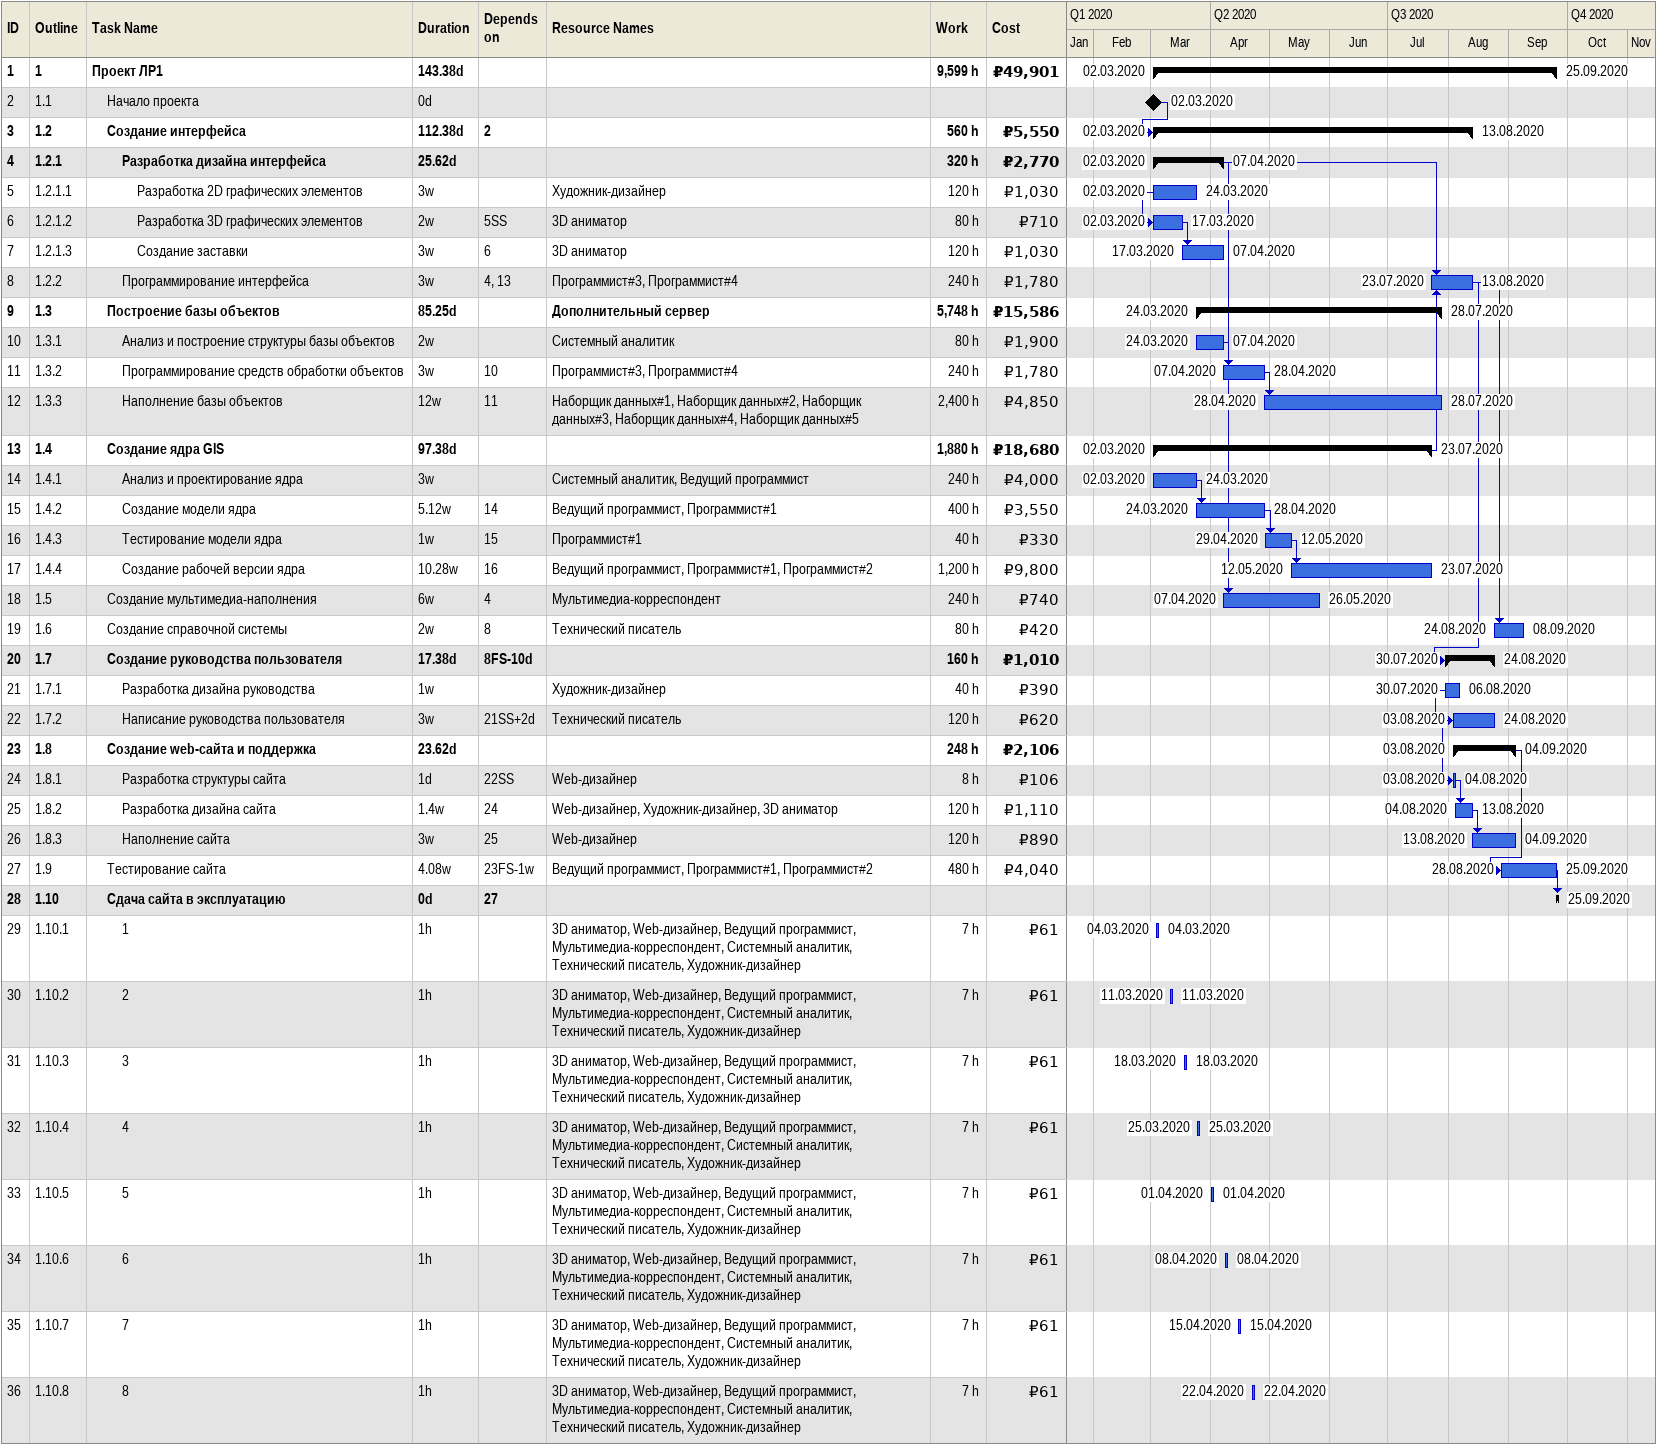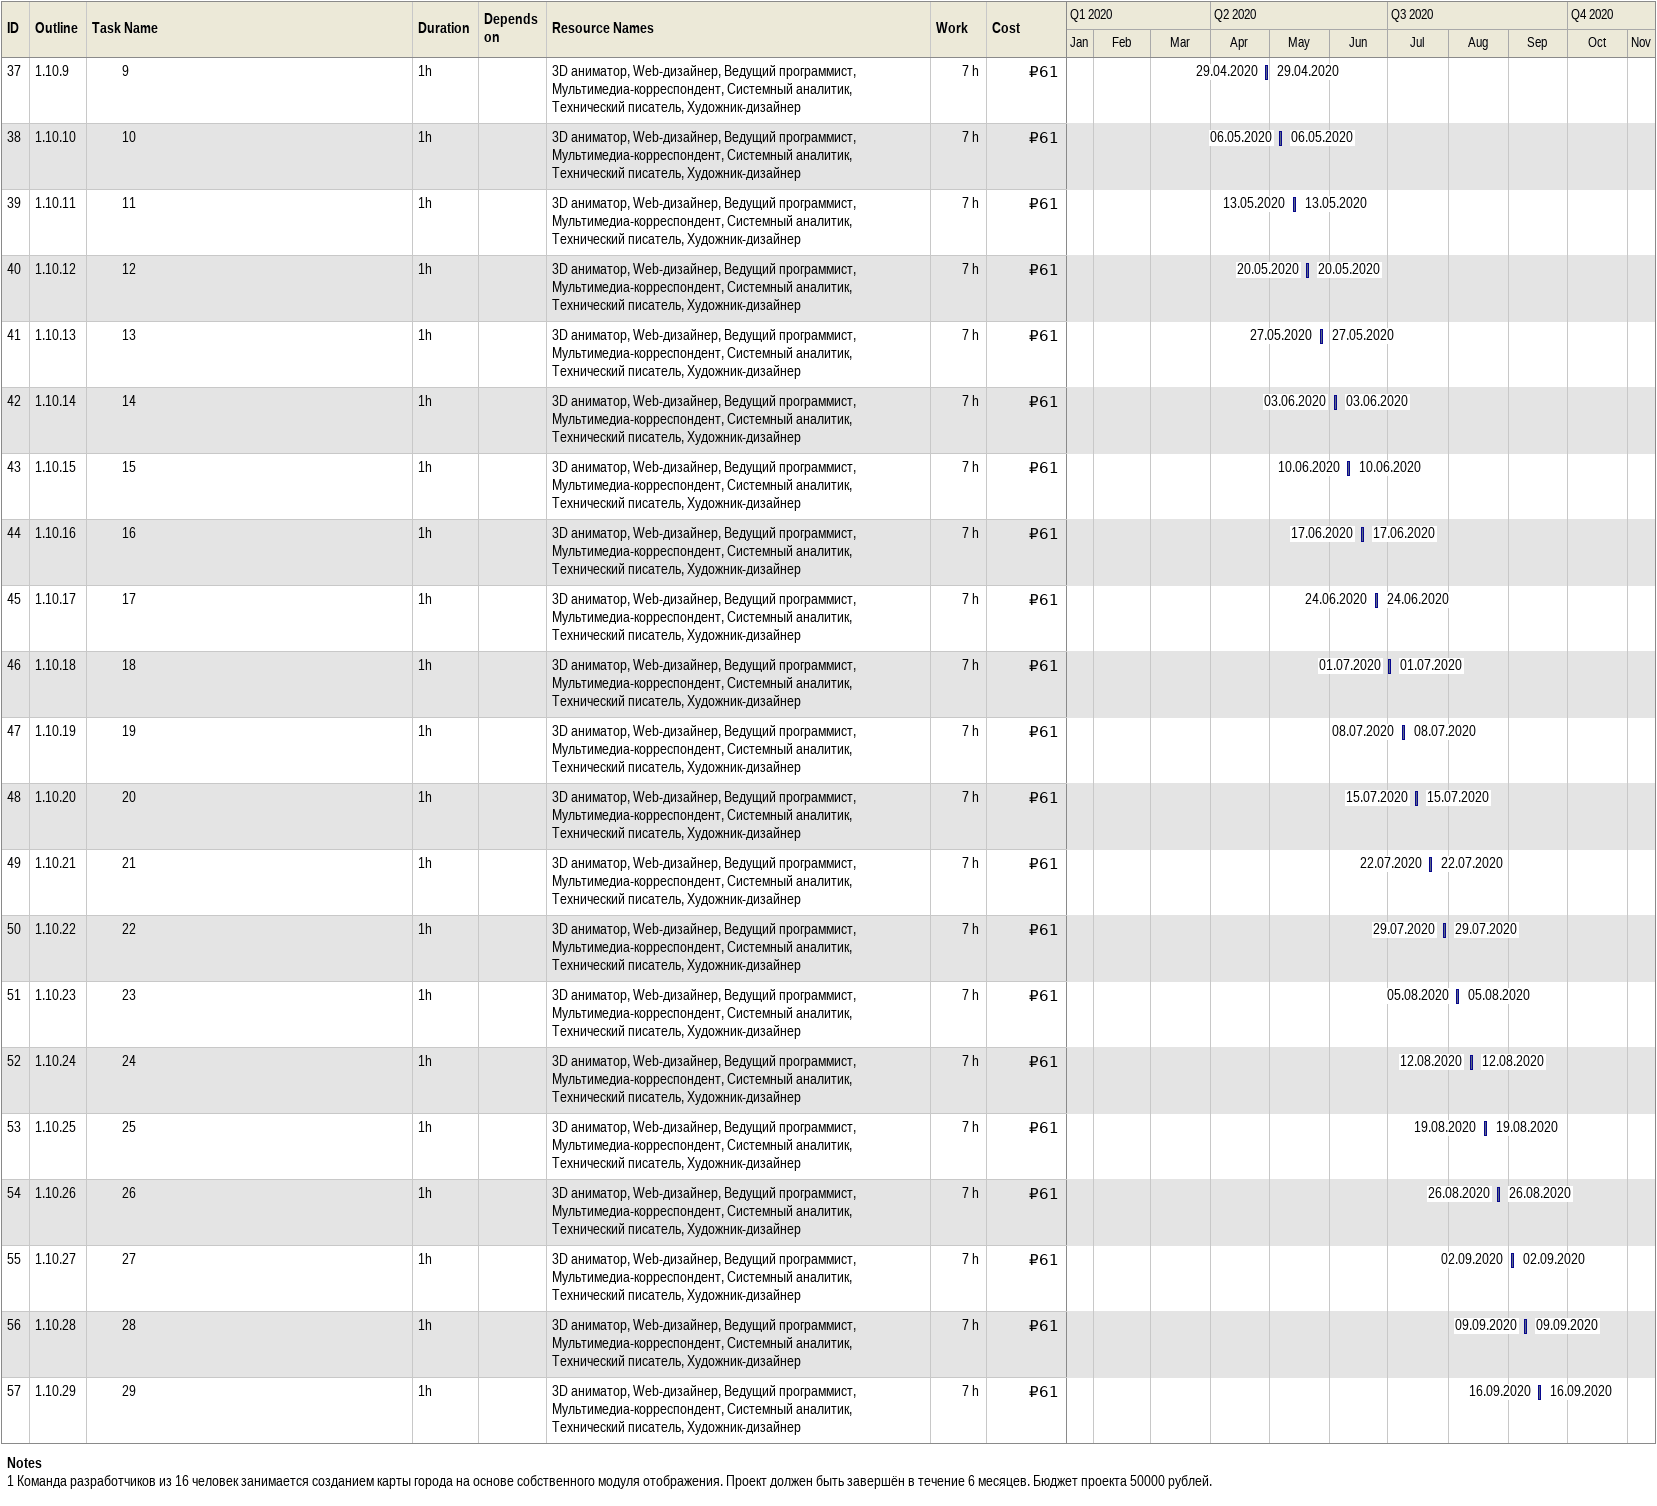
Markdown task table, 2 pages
| ID | WBS | Task | Duration | Start | Finish | Predecessors | Resources | Work (h) | Cost (₽) |
|---|---|---|---|---|---|---|---|---|---|
| 1 | 1 | **Проект ЛР1** | 143.38d | 2020-03-02 | 2020-09-25 |  |  | 9599 | 49901 |
| 2 | 1.1 | Начало проекта | 0d | 2020-03-02 | 2020-03-02 |  |  |  |  |
| 3 | 1.2 | **Создание интерфейса** | 112.38d | 2020-03-02 | 2020-08-13 | 2 |  | 560 | 5550 |
| 4 | 1.2.1 | **Разработка дизайна интерфейса** | 25.62d | 2020-03-02 | 2020-04-07 |  |  | 320 | 2770 |
| 5 | 1.2.1.1 | Разработка 2D графических элементов | 3w | 2020-03-02 | 2020-03-24 |  | Художник-дизайнер | 120 | 1030 |
| 6 | 1.2.1.2 | Разработка 3D графических элементов | 2w | 2020-03-02 | 2020-03-17 | 5SS | 3D аниматор | 80 | 710 |
| 7 | 1.2.1.3 | Создание заставки | 3w | 2020-03-17 | 2020-04-07 | 6 | 3D аниматор | 120 | 1030 |
| 8 | 1.2.2 | Программирование интерфейса | 3w | 2020-07-23 | 2020-08-13 | 4, 13 | Программист#3, Программист#4 | 240 | 1780 |
| 9 | 1.3 | **Построение базы объектов** | 85.25d | 2020-03-24 | 2020-07-28 |  | Дополнительный сервер | 5748 | 15586 |
| 10 | 1.3.1 | Анализ и построение структуры базы объектов | 2w | 2020-03-24 | 2020-04-07 |  | Системный аналитик | 80 | 1900 |
| 11 | 1.3.2 | Программирование средств обработки объектов | 3w | 2020-04-07 | 2020-04-28 | 10 | Программист#3, Программист#4 | 240 | 1780 |
| 12 | 1.3.3 | Наполнение базы объектов | 12w | 2020-04-28 | 2020-07-28 | 11 | Наборщик данных#1, Наборщик данных#2, Наборщик данных#3, Наборщик данных#4, Наборщик данных#5 | 2400 | 4850 |
| 13 | 1.4 | **Создание ядра GIS** | 97.38d | 2020-03-02 | 2020-07-23 |  |  | 1880 | 18680 |
| 14 | 1.4.1 | Анализ и проектирование ядра | 3w | 2020-03-02 | 2020-03-24 |  | Системный аналитик, Ведущий программист | 240 | 4000 |
| 15 | 1.4.2 | Создание модели ядра | 5.12w | 2020-03-24 | 2020-04-28 | 14 | Ведущий программист, Программист#1 | 400 | 3550 |
| 16 | 1.4.3 | Тестирование модели ядра | 1w | 2020-04-29 | 2020-05-12 | 15 | Программист#1 | 40 | 330 |
| 17 | 1.4.4 | Создание рабочей версии ядра | 10.28w | 2020-05-12 | 2020-07-23 | 16 | Ведущий программист, Программист#1, Программист#2 | 1200 | 9800 |
| 18 | 1.5 | Создание мультимедиа-наполнения | 6w | 2020-04-07 | 2020-05-26 | 4 | Мультимедиа-корреспондент | 240 | 740 |
| 19 | 1.6 | Создание справочной системы | 2w | 2020-08-24 | 2020-09-08 | 8 | Технический писатель | 80 | 420 |
| 20 | 1.7 | **Создание руководства пользователя** | 17.38d | 2020-07-30 | 2020-08-24 | 8FS-10d |  | 160 | 1010 |
| 21 | 1.7.1 | Разработка дизайна руководства | 1w | 2020-07-30 | 2020-08-06 |  | Художник-дизайнер | 40 | 390 |
| 22 | 1.7.2 | Написание руководства пользователя | 3w | 2020-08-03 | 2020-08-24 | 21SS+2d | Технический писатель | 120 | 620 |
| 23 | 1.8 | **Создание web-сайта и поддержка** | 23.62d | 2020-08-03 | 2020-09-04 |  |  | 248 | 2106 |
| 24 | 1.8.1 | Разработка структуры сайта | 1d | 2020-08-03 | 2020-08-04 | 22SS | Web-дизайнер | 8 | 106 |
| 25 | 1.8.2 | Разработка дизайна сайта | 1.4w | 2020-08-04 | 2020-08-13 | 24 | Web-дизайнер, Художник-дизайнер, 3D аниматор | 120 | 1110 |
| 26 | 1.8.3 | Наполнение сайта | 3w | 2020-08-13 | 2020-09-04 | 25 | Web-дизайнер | 120 | 890 |
| 27 | 1.9 | Тестирование сайта | 4.08w | 2020-08-28 | 2020-09-25 | 23FS-1w | Ведущий программист, Программист#1, Программист#2 | 480 | 4040 |
| 28 | 1.10 | **Сдача сайта в эксплуатацию** | 0d | 2020-09-25 | 2020-09-25 | 27 |  |  |  |
| 29 | 1.10.1 | 1 | 1h | 2020-03-04 | 2020-03-04 |  | 3D аниматор, Web-дизайнер, Ведущий программист, Мультимедиа-корреспондент, Системный аналитик, Технический писатель, Художник-дизайнер | 7 | 61 |
| 30 | 1.10.2 | 2 | 1h | 2020-03-11 | 2020-03-11 |  | 3D аниматор, Web-дизайнер, Ведущий программист, Мультимедиа-корреспондент, Системный аналитик, Технический писатель, Художник-дизайнер | 7 | 61 |
| 31 | 1.10.3 | 3 | 1h | 2020-03-18 | 2020-03-18 |  | 3D аниматор, Web-дизайнер, Ведущий программист, Мультимедиа-корреспондент, Системный аналитик, Технический писатель, Художник-дизайнер | 7 | 61 |
| 32 | 1.10.4 | 4 | 1h | 2020-03-25 | 2020-03-25 |  | 3D аниматор, Web-дизайнер, Ведущий программист, Мультимедиа-корреспондент, Системный аналитик, Технический писатель, Художник-дизайнер | 7 | 61 |
| 33 | 1.10.5 | 5 | 1h | 2020-04-01 | 2020-04-01 |  | 3D аниматор, Web-дизайнер, Ведущий программист, Мультимедиа-корреспондент, Системный аналитик, Технический писатель, Художник-дизайнер | 7 | 61 |
| 34 | 1.10.6 | 6 | 1h | 2020-04-08 | 2020-04-08 |  | 3D аниматор, Web-дизайнер, Ведущий программист, Мультимедиа-корреспондент, Системный аналитик, Технический писатель, Художник-дизайнер | 7 | 61 |
| 35 | 1.10.7 | 7 | 1h | 2020-04-15 | 2020-04-15 |  | 3D аниматор, Web-дизайнер, Ведущий программист, Мультимедиа-корреспондент, Системный аналитик, Технический писатель, Художник-дизайнер | 7 | 61 |
| 36 | 1.10.8 | 8 | 1h | 2020-04-22 | 2020-04-22 |  | 3D аниматор, Web-дизайнер, Ведущий программист, Мультимедиа-корреспондент, Системный аналитик, Технический писатель, Художник-дизайнер | 7 | 61 |
| 37 | 1.10.9 | 9 | 1h | 2020-04-29 | 2020-04-29 |  | 3D аниматор, Web-дизайнер, Ведущий программист, Мультимедиа-корреспондент, Системный аналитик, Технический писатель, Художник-дизайнер | 7 | 61 |
| 38 | 1.10.10 | 10 | 1h | 2020-05-06 | 2020-05-06 |  | 3D аниматор, Web-дизайнер, Ведущий программист, Мультимедиа-корреспондент, Системный аналитик, Технический писатель, Художник-дизайнер | 7 | 61 |
| 39 | 1.10.11 | 11 | 1h | 2020-05-13 | 2020-05-13 |  | 3D аниматор, Web-дизайнер, Ведущий программист, Мультимедиа-корреспондент, Системный аналитик, Технический писатель, Художник-дизайнер | 7 | 61 |
| 40 | 1.10.12 | 12 | 1h | 2020-05-20 | 2020-05-20 |  | 3D аниматор, Web-дизайнер, Ведущий программист, Мультимедиа-корреспондент, Системный аналитик, Технический писатель, Художник-дизайнер | 7 | 61 |
| 41 | 1.10.13 | 13 | 1h | 2020-05-27 | 2020-05-27 |  | 3D аниматор, Web-дизайнер, Ведущий программист, Мультимедиа-корреспондент, Системный аналитик, Технический писатель, Художник-дизайнер | 7 | 61 |
| 42 | 1.10.14 | 14 | 1h | 2020-06-03 | 2020-06-03 |  | 3D аниматор, Web-дизайнер, Ведущий программист, Мультимедиа-корреспондент, Системный аналитик, Технический писатель, Художник-дизайнер | 7 | 61 |
| 43 | 1.10.15 | 15 | 1h | 2020-06-10 | 2020-06-10 |  | 3D аниматор, Web-дизайнер, Ведущий программист, Мультимедиа-корреспондент, Системный аналитик, Технический писатель, Художник-дизайнер | 7 | 61 |
| 44 | 1.10.16 | 16 | 1h | 2020-06-17 | 2020-06-17 |  | 3D аниматор, Web-дизайнер, Ведущий программист, Мультимедиа-корреспондент, Системный аналитик, Технический писатель, Художник-дизайнер | 7 | 61 |
| 45 | 1.10.17 | 17 | 1h | 2020-06-24 | 2020-06-24 |  | 3D аниматор, Web-дизайнер, Ведущий программист, Мультимедиа-корреспондент, Системный аналитик, Технический писатель, Художник-дизайнер | 7 | 61 |
| 46 | 1.10.18 | 18 | 1h | 2020-07-01 | 2020-07-01 |  | 3D аниматор, Web-дизайнер, Ведущий программист, Мультимедиа-корреспондент, Системный аналитик, Технический писатель, Художник-дизайнер | 7 | 61 |
| 47 | 1.10.19 | 19 | 1h | 2020-07-08 | 2020-07-08 |  | 3D аниматор, Web-дизайнер, Ведущий программист, Мультимедиа-корреспондент, Системный аналитик, Технический писатель, Художник-дизайнер | 7 | 61 |
| 48 | 1.10.20 | 20 | 1h | 2020-07-15 | 2020-07-15 |  | 3D аниматор, Web-дизайнер, Ведущий программист, Мультимедиа-корреспондент, Системный аналитик, Технический писатель, Художник-дизайнер | 7 | 61 |
| 49 | 1.10.21 | 21 | 1h | 2020-07-22 | 2020-07-22 |  | 3D аниматор, Web-дизайнер, Ведущий программист, Мультимедиа-корреспондент, Системный аналитик, Технический писатель, Художник-дизайнер | 7 | 61 |
| 50 | 1.10.22 | 22 | 1h | 2020-07-29 | 2020-07-29 |  | 3D аниматор, Web-дизайнер, Ведущий программист, Мультимедиа-корреспондент, Системный аналитик, Технический писатель, Художник-дизайнер | 7 | 61 |
| 51 | 1.10.23 | 23 | 1h | 2020-08-05 | 2020-08-05 |  | 3D аниматор, Web-дизайнер, Ведущий программист, Мультимедиа-корреспондент, Системный аналитик, Технический писатель, Художник-дизайнер | 7 | 61 |
| 52 | 1.10.24 | 24 | 1h | 2020-08-12 | 2020-08-12 |  | 3D аниматор, Web-дизайнер, Ведущий программист, Мультимедиа-корреспондент, Системный аналитик, Технический писатель, Художник-дизайнер | 7 | 61 |
| 53 | 1.10.25 | 25 | 1h | 2020-08-19 | 2020-08-19 |  | 3D аниматор, Web-дизайнер, Ведущий программист, Мультимедиа-корреспондент, Системный аналитик, Технический писатель, Художник-дизайнер | 7 | 61 |
| 54 | 1.10.26 | 26 | 1h | 2020-08-26 | 2020-08-26 |  | 3D аниматор, Web-дизайнер, Ведущий программист, Мультимедиа-корреспондент, Системный аналитик, Технический писатель, Художник-дизайнер | 7 | 61 |
| 55 | 1.10.27 | 27 | 1h | 2020-09-02 | 2020-09-02 |  | 3D аниматор, Web-дизайнер, Ведущий программист, Мультимедиа-корреспондент, Системный аналитик, Технический писатель, Художник-дизайнер | 7 | 61 |
| 56 | 1.10.28 | 28 | 1h | 2020-09-09 | 2020-09-09 |  | 3D аниматор, Web-дизайнер, Ведущий программист, Мультимедиа-корреспондент, Системный аналитик, Технический писатель, Художник-дизайнер | 7 | 61 |
| 57 | 1.10.29 | 29 | 1h | 2020-09-16 | 2020-09-16 |  | 3D аниматор, Web-дизайнер, Ведущий программист, Мультимедиа-корреспондент, Системный аналитик, Технический писатель, Художник-дизайнер | 7 | 61 |

Notes
- 1: Команда разработчиков из 16 человек занимается созданием карты города на основе собственного модуля отображения. Проект должен быть завершён в течение 6 месяцев. Бюджет проекта 50000 рублей.
